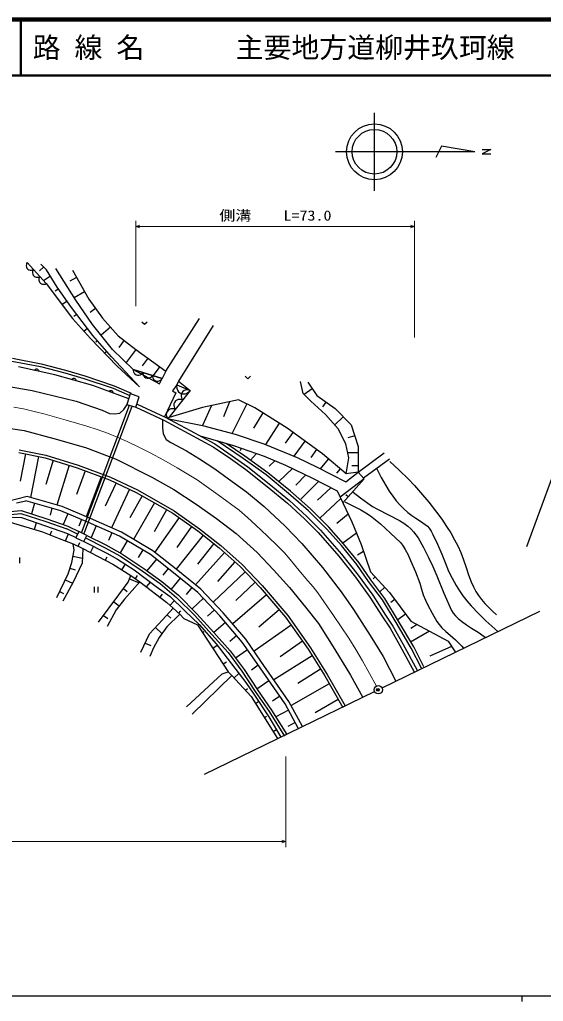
# Model space of a CAD drawing. Units: millimetres, scale not verified. Extents: x 40000 to 680000, y 20000 to 380000.
# Drawn here: x 178032 to 271877, y 204000 to 380000 of the extents above; entities that cross this region are included whole.
import ezdxf
from ezdxf.enums import TextEntityAlignment as Align

# ---------------------------------------------------------------- set-up
doc = ezdxf.new("R2010")
doc.units = ezdxf.units.MM
doc.header["$LTSCALE"] = 1000
doc.header["$PDMODE"] = 32
doc.header["$PDSIZE"] = 500
doc.linetypes.add('CHAIN', pattern=[18.5, 12, -1.5, 3.5, -1.5])
for name, color, linetype, lineweight in [('M-BGD', 7, 'Continuous', 25), ('M-BMK', 2, 'CHAIN', 13), ('M-BMK-OTRS', 5, 'Continuous', 25), ('M-BMK-SRVR', 3, 'Continuous', 25), ('M-STR-HTXT', 7, 'Continuous', 13), ('M-TTL', 2, 'Continuous', 140), ('M-TTL-BAND', 7, 'Continuous', 25), ('M-TTL-LINE', 7, 'Continuous', 50)]:
    doc.layers.add(name, color=color, linetype=linetype, lineweight=lineweight)
doc.layers.add('M-OTRS', color=6, linetype='Continuous')
doc.layers.add('M-TTL-TXT', color=7, linetype='Continuous')
doc.styles.add('ＭＳ ゴシック', font='')
doc.styles.get('ＭＳ ゴシック').set_extended_font_data('MS Gothic')

msp = doc.modelspace()

# ---------------------------------------------------------------- linework, layer by layer
at = {"layer": 'M-BGD'}
for p, q in [((179390, 336466), (182782, 332666)), ((182822, 335118), (181801, 336180)), ((182312, 335649), (181604, 334968)), ((184743, 332053), (182822, 335118)), ((188086, 329714), (184505, 335364)), ((187481, 335061), (190407, 329916)), ((183572, 334001), (182332, 333170)), ((182782, 332666), (187480, 326415)), ((188213, 333775), (187022, 333098)), ((185070, 331767), (184426, 331336)), ((187317, 328417), (184743, 332053)), ((189676, 331202), (187814, 330143)), ((186568, 329534), (185616, 328895)), ((191113, 325375), (188086, 329714)), ((190407, 329916), (192879, 326485)), ((191158, 323350), (187317, 328417)), ((191643, 328200), (190645, 327481)), ((187480, 326415), (190708, 322819)), ((188277, 327150), (187761, 326759)), ((192879, 326485), (195704, 323307)), ((204230, 317001), (210280, 326395)), ((190198, 324617), (189541, 324119)), ((194645, 320835), (191113, 325375)), ((194292, 324896), (192633, 323422)), ((212706, 325182), (206513, 315158)), ((190708, 322819), (195448, 317957)), ((194468, 319550), (191158, 323350)), ((191985, 322400), (191703, 322155)), ((195704, 323307), (198832, 320885)), ((196770, 322519), (195805, 321215)), ((193640, 320500), (193277, 320184)), ((198378, 317304), (194645, 320835)), ((198901, 320942), (197102, 318510)), ((198832, 320885), (204230, 317001)), ((176655, 318799), (181777, 317795)), ((176737, 319293), (181888, 318283)), ((199534, 314157), (194468, 319550)), ((201033, 319366), (199991, 317957)), ((184337, 316350), (177842, 317728)), ((181777, 317795), (186143, 316664)), ((181888, 318283), (186275, 317146)), ((186275, 317146), (189684, 316168)), ((195448, 317957), (199534, 314157)), ((203574, 315689), (198378, 317304)), ((198378, 317304), (203089, 314729)), ((198378, 317304), (203574, 315689)), ((203164, 317789), (201978, 316185)), ((204230, 317001), (203574, 315689)), ((191160, 314382), (184337, 316350)), ((186143, 316664), (189534, 315691)), ((189534, 315691), (194780, 313902)), ((189684, 316168), (194961, 314369)), ((203089, 314729), (203574, 315689)), ((206513, 315158), (206184, 314522)), ((206513, 315158), (208562, 313495)), ((228852, 312958), (228357, 315123)), ((175822, 314314), (180262, 313531)), ((180262, 313531), (188157, 311572)), ((197590, 312020), (191160, 314382)), ((194780, 313902), (197770, 312594)), ((194961, 314369), (197991, 313043)), ((208562, 313495), (204603, 308427)), ((206184, 314522), (205441, 313481)), ((205441, 313481), (206022, 313116)), ((206184, 314522), (208562, 313495)), ((230460, 313793), (228998, 312819)), ((229656, 315000), (231264, 312587)), ((188157, 311572), (192843, 309996)), ((197925, 313072), (197263, 311025)), ((199449, 312384), (197867, 312895)), ((198845, 310514), (199449, 312384)), ((206022, 313116), (203967, 308765)), ((217231, 311854), (210794, 310466)), ((220203, 310389), (217231, 311854)), ((230213, 311597), (228852, 312958)), ((232811, 309185), (230213, 311597)), ((231264, 312587), (234543, 310298)), ((189105, 288001), (197715, 310879)), ((189557, 287784), (198192, 310725)), ((192843, 309996), (194161, 309419)), ((195957, 309469), (196714, 310078)), ((196714, 310078), (197299, 311013)), ((197263, 311025), (198845, 310514)), ((198845, 310514), (203854, 308216)), ((199095, 311060), (204123, 308753)), ((210794, 310466), (204812, 308695)), ((212403, 310813), (210775, 307267)), ((215622, 311507), (214586, 308763)), ((218717, 311121), (216113, 305837)), ((225946, 306766), (220203, 310389)), ((232903, 311443), (232313, 310597)), ((234543, 310298), (237450, 307329)), ((194161, 309419), (195116, 309320)), ((195116, 309320), (195957, 309469)), ((203656, 308308), (203648, 306848)), ((203854, 308216), (208290, 305808)), ((204123, 308753), (208576, 306336)), ((204751, 308413), (210775, 307267)), ((221639, 309483), (219929, 306772)), ((235099, 306649), (232811, 309185)), ((235996, 308814), (234483, 307332)), ((174294, 307022), (178867, 306341)), ((178867, 306341), (184171, 304930)), ((203648, 306848), (203764, 305733)), ((208576, 306336), (213007, 303945)), ((210775, 307267), (216673, 305687)), ((224511, 307672), (222081, 303820)), ((232306, 302141), (225946, 306766)), ((236460, 303927), (235099, 306649)), ((237450, 307329), (238687, 303494)), ((184171, 304930), (189816, 303275)), ((203764, 305733), (204300, 304719)), ((204300, 304719), (205140, 304184)), ((208290, 305808), (212695, 303432)), ((210379, 305363), (216341, 303632)), ((216673, 305687), (221760, 303952)), ((227006, 305995), (225594, 304053)), ((238069, 305411), (236854, 305020)), ((177969, 302862), (182713, 301923)), ((189816, 303275), (195316, 301183)), ((205140, 304184), (207942, 302720)), ((207942, 302720), (210289, 301277)), ((212695, 303432), (215800, 301309)), ((213007, 303945), (216142, 301802)), ((218115, 301351), (213448, 304472)), ((218402, 301760), (215037, 304011)), ((216341, 303632), (221822, 301731)), ((217711, 303157), (217553, 302702)), ((221760, 303952), (227735, 301486)), ((229126, 304453), (227145, 301729)), ((231246, 302912), (230229, 301513)), ((237017, 301452), (236460, 303927)), ((238687, 303494), (238666, 298865)), ((177882, 302370), (182591, 301438)), ((179059, 302137), (178096, 297271)), ((181414, 301671), (179965, 294348)), ((182591, 301438), (188356, 299671)), ((184032, 300996), (182710, 296683)), ((182713, 301923), (188518, 300144)), ((195316, 301183), (201738, 297971)), ((210289, 301277), (212998, 299495)), ((215800, 301309), (218557, 299376)), ((216142, 301802), (218916, 299857)), ((222180, 298372), (218115, 301351)), ((222486, 298768), (218402, 301760)), ((220452, 302206), (219392, 301044)), ((221822, 301731), (225688, 300115)), ((227735, 301486), (231319, 299790)), ((233366, 301245), (231839, 299439)), ((236546, 298556), (232306, 302141)), ((236546, 298556), (237017, 301452)), ((238682, 302336), (236816, 302345)), ((238666, 298865), (243352, 302367)), ((244306, 301174), (239635, 297794)), ((186915, 300112), (184725, 292968)), ((188356, 299671), (194106, 297509)), ((188518, 300144), (194300, 297970)), ((212998, 299495), (215458, 297656)), ((218557, 299376), (222397, 296316)), ((218916, 299857), (222774, 296783)), ((223755, 300923), (222735, 299948)), ((226898, 299537), (224489, 297208)), ((225688, 300115), (230527, 297802)), ((231319, 299790), (236469, 297130)), ((235486, 299452), (234832, 298679)), ((238671, 300022), (237540, 300027)), ((242058, 299452), (242814, 297945)), ((189794, 299130), (188201, 294896)), ((192668, 298049), (189972, 290880)), ((194106, 297509), (198913, 295252)), ((194300, 297970), (199143, 295696)), ((201738, 297971), (205680, 295781)), ((215458, 297656), (218711, 295365)), ((226236, 295072), (222180, 298372)), ((226558, 295454), (222486, 298768)), ((229317, 298380), (227503, 296550)), ((230527, 297802), (234931, 295552)), ((239739, 297679), (235463, 294410)), ((235949, 293368), (239739, 297679)), ((236469, 297130), (238666, 298865)), ((238666, 298865), (236546, 298556)), ((238666, 298865), (239739, 297679)), ((242814, 297945), (243625, 296464)), ((195307, 296944), (193346, 292766)), ((197711, 295816), (194468, 288906)), ((199143, 295696), (205739, 291940)), ((205680, 295781), (209670, 293153)), ((222397, 296316), (226009, 293338)), ((222774, 296783), (226405, 293789)), ((231628, 297239), (228434, 294029)), ((233830, 296115), (231394, 293865)), ((243625, 296464), (244226, 295494)), ((179352, 294526), (175457, 293503)), ((185662, 292697), (179352, 294526)), ((200006, 294630), (197775, 290712)), ((198913, 295252), (205470, 291518)), ((218711, 295365), (221823, 292736)), ((229816, 291935), (226236, 295072)), ((230159, 292300), (226558, 295454)), ((235581, 294158), (231796, 290650)), ((234931, 295552), (237530, 289975)), ((236896, 294446), (236510, 294786)), ((244226, 295494), (244884, 294548)), ((244884, 294548), (245524, 293728)), ((177466, 293367), (179129, 293757)), ((185395, 291942), (179129, 293757)), ((180695, 293303), (180140, 291387)), ((183828, 292396), (183477, 291185)), ((190703, 290572), (185662, 292697)), ((202192, 293385), (198456, 286826)), ((209670, 293153), (213320, 290574)), ((221823, 292736), (225582, 289172)), ((226009, 293338), (229051, 290486)), ((226405, 293789), (229467, 290919)), ((233421, 289014), (230159, 292300)), ((245524, 293728), (246209, 292948)), ((246209, 292948), (246876, 292276)), ((246876, 292276), (247586, 291646)), ((175055, 290877), (178372, 290763)), ((175082, 291674), (178321, 291974)), ((175128, 291176), (178265, 291467)), ((178265, 291467), (182720, 290031)), ((178321, 291974), (182879, 290505)), ((178372, 290763), (182641, 289276)), ((182879, 290505), (186657, 289185)), ((190386, 289837), (185395, 291942)), ((186642, 291416), (185825, 289476)), ((196288, 288101), (190703, 290572)), ((204377, 292140), (202126, 288187)), ((206599, 290720), (202233, 284541)), ((205470, 291518), (209986, 288327)), ((205739, 291940), (210285, 288728)), ((213320, 290574), (216823, 287850)), ((229051, 290486), (231522, 288046)), ((229467, 290919), (231958, 288459)), ((233057, 288671), (229816, 291935)), ((236880, 291370), (234846, 289645)), ((247586, 291646), (248284, 291105)), ((248284, 291105), (249022, 290610)), ((249022, 290610), (249890, 290085)), ((176330, 289884), (182145, 288179)), ((180691, 288605), (181051, 289833)), ((182641, 289276), (186606, 287904)), ((182720, 290031), (186465, 288723)), ((188421, 287775), (186465, 288723)), ((186657, 289185), (188637, 288226)), ((189138, 290363), (188638, 289177)), ((195922, 287388), (190386, 289837)), ((191770, 289225), (190844, 287132)), ((208857, 289125), (206182, 285339)), ((210285, 288728), (214091, 285713)), ((225582, 289172), (228608, 286089)), ((235687, 285725), (233057, 288671)), ((236068, 286049), (233421, 289014)), ((237530, 289975), (239209, 285897)), ((249890, 290085), (250718, 289513)), ((250718, 289513), (251089, 289179)), ((251089, 289179), (251417, 288803)), ((251417, 288803), (251772, 288278)), ((182145, 288179), (185119, 287009)), ((183515, 287636), (183795, 288343)), ((185119, 287009), (187626, 286007)), ((186256, 286550), (186762, 287827)), ((186606, 287904), (188113, 287133)), ((188637, 288226), (188111, 287129)), ((188111, 287129), (189551, 286440)), ((190076, 287536), (188637, 288226)), ((189551, 286440), (190076, 287536)), ((189860, 287085), (193231, 285384)), ((190076, 287536), (193465, 285826)), ((194538, 288000), (193932, 286631)), ((201467, 284129), (195922, 287388)), ((201922, 284790), (196288, 288101)), ((210932, 287578), (206089, 281465)), ((209986, 288327), (213769, 285330)), ((216823, 287850), (220570, 284443)), ((231522, 288046), (235252, 283809)), ((231958, 288459), (235713, 284194)), ((238369, 287936), (235942, 286137)), ((251772, 288278), (252081, 287711)), ((252081, 287711), (252926, 285949)), ((187626, 286007), (189364, 285205)), ((187793, 284904), (187626, 286007)), ((188495, 285606), (188801, 286269)), ((189364, 285205), (189264, 282564)), ((189364, 285205), (194718, 282352)), ((189551, 286440), (193661, 284347)), ((190702, 284491), (191259, 285536)), ((193231, 285384), (196077, 283810)), ((193465, 285826), (196338, 284237)), ((197308, 286573), (196031, 284399)), ((212823, 286079), (209911, 282403)), ((213769, 285330), (217548, 281971)), ((214091, 285713), (217896, 282330)), ((228608, 286089), (232285, 281792)), ((238443, 282329), (235687, 285725)), ((238843, 282630), (236068, 286049)), ((239209, 285897), (240920, 281017)), ((252926, 285949), (253702, 284191)), ((178049, 282561), (178049, 283561)), ((187359, 282698), (187793, 284904)), ((187576, 283801), (189298, 283462)), ((193379, 283065), (193716, 283697)), ((193661, 284347), (195577, 283252)), ((196077, 283810), (199983, 281186)), ((196338, 284237), (200267, 281598)), ((200081, 284944), (199267, 283558)), ((205573, 280854), (201467, 284129)), ((206073, 281478), (201922, 284790)), ((214714, 284490), (209549, 278680)), ((220570, 284443), (223539, 281377)), ((235252, 283809), (238230, 280039)), ((235713, 284194), (238709, 280401)), ((239637, 284677), (238573, 284000)), ((253702, 284191), (254264, 282660)), ((186723, 280659), (187359, 282698)), ((187041, 281678), (187979, 281386)), ((189264, 282564), (187626, 279155)), ((194718, 282352), (197967, 280335)), ((195577, 283252), (198558, 281366)), ((196343, 281343), (196977, 282366)), ((202529, 283278), (200851, 281185)), ((216603, 282811), (213482, 279299)), ((217548, 281971), (221132, 278190)), ((217896, 282330), (221504, 278525)), ((232285, 281792), (235676, 277436)), ((240566, 279287), (238443, 282329)), ((240972, 279580), (238843, 282630)), ((254264, 282660), (254883, 281146)), ((184685, 276381), (186723, 280659)), ((197482, 279139), (197967, 280335)), ((197967, 280335), (199574, 279214)), ((198558, 281366), (202518, 278354)), ((198771, 279774), (199162, 280335)), ((199983, 281186), (203230, 278893)), ((200267, 281598), (203535, 279289)), ((204652, 281576), (203708, 280397)), ((206776, 279874), (205192, 277898)), ((209961, 277321), (205573, 280854)), ((210505, 277909), (206073, 281478)), ((218444, 281026), (212700, 275580)), ((223539, 281377), (226410, 278214)), ((238230, 280039), (240797, 276490)), ((238709, 280401), (241293, 276828)), ((240920, 281017), (244301, 277310)), ((241765, 280090), (241371, 279731)), ((254883, 281146), (255539, 279857)), ((255539, 279857), (256255, 278584)), ((187626, 279155), (185788, 275746)), ((186214, 279590), (187524, 278965)), ((191365, 278308), (191365, 277308)), ((192132, 277308), (192132, 278308)), ((195801, 276861), (197482, 279139)), ((199574, 279214), (196810, 276076)), ((197725, 279737), (199426, 279046)), ((199574, 279214), (204392, 275516)), ((200778, 278290), (201451, 279166)), ((202518, 278354), (204982, 276560)), ((203230, 278893), (206166, 276427)), ((203535, 279289), (206504, 276796)), ((208899, 278172), (207892, 276915)), ((220236, 279135), (216786, 275864)), ((221132, 278190), (225677, 272881)), ((221504, 278525), (226073, 273187)), ((226410, 278214), (229232, 274661)), ((243038, 275960), (240566, 279287)), ((243453, 276240), (240972, 279580)), ((243456, 278237), (242585, 277443)), ((256255, 278584), (256838, 277616)), ((185194, 277451), (185916, 277106)), ((192178, 271968), (195801, 276861)), ((196641, 278000), (197319, 277500)), ((203188, 276441), (203609, 276990)), ((204982, 276560), (207659, 274042)), ((206166, 276427), (209433, 273153)), ((206504, 276796), (209797, 273497)), ((213913, 273125), (209961, 277321)), ((214509, 273659), (210505, 277909)), ((222269, 276863), (216206, 271672)), ((235676, 277436), (237883, 274268)), ((240797, 276490), (243078, 272918)), ((241293, 276828), (243581, 273246)), ((244301, 277310), (248135, 272145)), ((256838, 277616), (257477, 276675)), ((257477, 276675), (258180, 275782)), ((194895, 275637), (195888, 274902)), ((196810, 276076), (195315, 274171)), ((204392, 275516), (205513, 274470)), ((204952, 274993), (205714, 275809)), ((210949, 276272), (208927, 274368)), ((229232, 274661), (231568, 271742)), ((245509, 271905), (243038, 275960)), ((245938, 272162), (243453, 276240)), ((245260, 276019), (244569, 275506)), ((258180, 275782), (258931, 274927)), ((258931, 274927), (260235, 273560)), ((193084, 273191), (193810, 272653)), ((195315, 274171), (193709, 271221)), ((203608, 272428), (205513, 274470)), ((206708, 273387), (204430, 271121)), ((204458, 273325), (205139, 272697)), ((205513, 274470), (206708, 273387)), ((206468, 273543), (206905, 273992)), ((206708, 273387), (207424, 272615)), ((207659, 274042), (210184, 271547)), ((209433, 273153), (212454, 269774)), ((209797, 273497), (212826, 270108)), ((212925, 274174), (211710, 273029)), ((217927, 268425), (213913, 273125)), ((218561, 268915), (214509, 273659)), ((224541, 274208), (220902, 271092)), ((225677, 272881), (229709, 267129)), ((226073, 273187), (230126, 267405)), ((237883, 274268), (240853, 269576)), ((243078, 272918), (244400, 270922)), ((243581, 273246), (244913, 271234)), ((247177, 273436), (245789, 272406)), ((260235, 273560), (261580, 272238)), ((201292, 269888), (203608, 272428)), ((204430, 271121), (203047, 269216)), ((207424, 272615), (209889, 271532)), ((209889, 271532), (215417, 263106)), ((210184, 271547), (213275, 268080)), ((214916, 271950), (212801, 270143)), ((226685, 271443), (220042, 266787)), ((231568, 271742), (234536, 267071)), ((244913, 271234), (246668, 268076)), ((248203, 267342), (245509, 271905)), ((248641, 267582), (245938, 272162)), ((248135, 272145), (254812, 268574)), ((249248, 271550), (248144, 270868)), ((261580, 272238), (262647, 271262)), ((262647, 271262), (263745, 270309)), ((199760, 266601), (201292, 269888)), ((202347, 271034), (203557, 269919)), ((210810, 270127), (211052, 270286)), ((212454, 269774), (215379, 266517)), ((212826, 270108), (215765, 266835)), ((216923, 269600), (215688, 268544)), ((240853, 269576), (243172, 265814)), ((244400, 270922), (246143, 267785)), ((251474, 270359), (248080, 268423)), ((200526, 268245), (201517, 267783)), ((203047, 269216), (202002, 267386)), ((212653, 267319), (213451, 267843)), ((213275, 268080), (218537, 261159)), ((220621, 264555), (217927, 268425)), ((221279, 265010), (218561, 268915)), ((228701, 268567), (224706, 265767)), ((246143, 267785), (248741, 263096)), ((246668, 268076), (249266, 263387)), ((250486, 263956), (248641, 267582)), ((255430, 267623), (251554, 265914)), ((254812, 268574), (256048, 266673)), ((202002, 267386), (201367, 265854)), ((215379, 266517), (217868, 263219)), ((215765, 266835), (218278, 263506)), ((218885, 267038), (216733, 265553)), ((230459, 265930), (223598, 261635)), ((229709, 267129), (232711, 262332)), ((230126, 267405), (233140, 262589)), ((234536, 267071), (237309, 262496)), ((243172, 265814), (245432, 261376)), ((250040, 263730), (248203, 267342)), ((214496, 264510), (215075, 264890)), ((220799, 264264), (219550, 263402)), ((225587, 257328), (220621, 264555)), ((226271, 257746), (221279, 265010)), ((207909, 256831), (214297, 262695)), ((216052, 262396), (208955, 255486)), ((214297, 262695), (215417, 263106)), ((215417, 263106), (216052, 262396)), ((216052, 262396), (219526, 258661)), ((216444, 261995), (217251, 262740)), ((217868, 263219), (220231, 259570)), ((218278, 263506), (220647, 259847)), ((231960, 263531), (227905, 260993)), ((232711, 262332), (235918, 256707)), ((233140, 262589), (236353, 256955)), ((237309, 262496), (239548, 258457)), ((218537, 261159), (219967, 259091)), ((222714, 261490), (220551, 259996)), ((233513, 260926), (226662, 257020)), ((218499, 259772), (218840, 260088)), ((219967, 259091), (222674, 254984)), ((220231, 259570), (222718, 255944)), ((220647, 259847), (223136, 256219)), ((219526, 258661), (224263, 251116)), ((220315, 257403), (220856, 257743)), ((224629, 258715), (223324, 257814)), ((227988, 252869), (225587, 257328)), ((228692, 253248), (226271, 257746)), ((235116, 258113), (230965, 255746)), ((222718, 255944), (225472, 251570)), ((223136, 256219), (225895, 251836)), ((226187, 256213), (223911, 254988)), ((221894, 254888), (222252, 255113)), ((222674, 254984), (224853, 251380)), ((227388, 253984), (226113, 253297)), ((223473, 252373), (224038, 252728))]:
    msp.add_line(p, q, dxfattribs=at)
for points in [[(179390, 336466), (179287, 336289), (179231, 336102), (179202, 335855), (179250, 335647), (179336, 335456), (179511, 335260), (179691, 335153), (179892, 335082), (180141, 335083), (180330, 335120), (180521, 335200)], [(180521, 335200), (180417, 335022), (180362, 334836), (180333, 334588), (180381, 334381), (180466, 334190), (180641, 333993), (180822, 333887), (181022, 333815), (181272, 333816), (181460, 333854), (181651, 333933)], [(181651, 333933), (181548, 333755), (181492, 333569), (181463, 333321), (181511, 333114), (181597, 332923), (181772, 332727), (181952, 332620), (182153, 332549), (182402, 332549), (182591, 332587), (182782, 332666)], [(199905, 325852), (200405, 325379), (200905, 325852)], [(180698, 317122), (180748, 317205), (180812, 317271), (180904, 317342), (181000, 317370), (181098, 317378), (181219, 317353), (181305, 317306), (181381, 317240), (181440, 317138), (181470, 317052), (181481, 316956)], [(198378, 317304), (198381, 317084), (198432, 316883), (198542, 316640), (198700, 316477), (198884, 316349), (199152, 316265), (199376, 316267), (199599, 316312), (199827, 316450), (199979, 316588), (200110, 316765)], [(187364, 315477), (187420, 315556), (187488, 315618), (187586, 315681), (187683, 315703), (187782, 315704), (187901, 315669), (187983, 315616), (188054, 315546), (188105, 315440), (188130, 315352), (188133, 315255)], [(200110, 316765), (200113, 316546), (200164, 316345), (200274, 316102), (200432, 315939), (200616, 315811), (200884, 315727), (201108, 315729), (201331, 315774), (201559, 315912), (201711, 316050), (201842, 316227)], [(201842, 316227), (201845, 316008), (201896, 315807), (202006, 315564), (202164, 315401), (202348, 315273), (202616, 315189), (202840, 315191), (203063, 315236), (203291, 315374), (203443, 315512), (203574, 315689)], [(218418, 316072), (218918, 315599), (219418, 316072)], [(193999, 313338), (194061, 313414), (194133, 313470), (194235, 313527), (194334, 313542), (194432, 313535), (194548, 313493), (194627, 313434), (194693, 313359), (194736, 313249), (194754, 313159), (194750, 313063)], [(206184, 314522), (206155, 314210), (206198, 313916), (206316, 313555), (206516, 313299), (206757, 313089), (207126, 312930), (207444, 312898), (207767, 312928), (208112, 313090), (208349, 313262), (208562, 313495)], [(208562, 313495), (208319, 313583), (208075, 313611), (207760, 313591), (207514, 313484), (207295, 313335), (207091, 313074), (206999, 312826), (206955, 312561), (207012, 312251), (207101, 312025), (207243, 311805)], [(207243, 311805), (206999, 311894), (206755, 311921), (206440, 311902), (206194, 311795), (205975, 311646), (205771, 311384), (205679, 311136), (205635, 310871), (205692, 310561), (205781, 310335), (205923, 310116)], [(205923, 310116), (205679, 310205), (205435, 310232), (205120, 310212), (204874, 310106), (204655, 309957), (204451, 309695), (204359, 309447), (204315, 309182), (204372, 308872), (204461, 308646), (204603, 308427)], [(244357, 300757), (246023, 299232), (247647, 297663), (248788, 296461), (249886, 295218), (251327, 293491), (252719, 291728), (253657, 290459), (254548, 289154), (255286, 287975), (255977, 286757), (256550, 285636), (257068, 284489), (257576, 283156), (258029, 281793), (258462, 280493), (258954, 279204), (259351, 278331), (259806, 277477), (260266, 276742), (260775, 276042), (261380, 275328), (262037, 274646), (262754, 273965), (263496, 273292)], [(237819, 295277), (239100, 294258), (240420, 293285), (241270, 292729), (242161, 292220), (244129, 291240), (246081, 290200), (246848, 289710), (247583, 289169), (248124, 288705), (248630, 288192), (249055, 287664), (249432, 287101), (250399, 285357), (251315, 283582), (252079, 281946), (252793, 280277), (254064, 277186), (255405, 274088), (255740, 273586), (256126, 273119), (256630, 272617), (257185, 272150), (258094, 271498), (259029, 270901), (260177, 270180), (261298, 269404), (261403, 269328), (261508, 269253)], [(236279, 293549), (237737, 292865), (239165, 292128), (240059, 291600), (240930, 291014), (241815, 290343), (242669, 289620), (244506, 287928), (246309, 286186), (246737, 285613), (247124, 284995), (247628, 284033), (248079, 283043), (248941, 281012), (249747, 278956), (250015, 277899), (250340, 276862), (250734, 275947), (251185, 275052), (251969, 273571), (252807, 272119), (253218, 271534), (253676, 270989), (254392, 270299), (255162, 269642), (256105, 268802), (257005, 267922), (257265, 267659), (257531, 267388)]]:
    msp.add_lwpolyline(points, dxfattribs=at)
at = {"layer": 'M-BMK'}
for p, q in [((177010, 310554), (178698, 310238)), ((178698, 310238), (180662, 309774)), ((180662, 309774), (182623, 309249)), ((182623, 309249), (186352, 308223)), ((186352, 308223), (190063, 307140)), ((190063, 307140), (191914, 306531)), ((191914, 306531), (193746, 305866)), ((193746, 305866), (195537, 305149)), ((195537, 305149), (197313, 304373)), ((197313, 304373), (199388, 303382)), ((199388, 303382), (201445, 302334)), ((201445, 302334), (203863, 301029)), ((203863, 301029), (206253, 299672)), ((206253, 299672), (208054, 298596)), ((208054, 298596), (209822, 297470)), ((209822, 297470), (213604, 294787)), ((213604, 294787), (217351, 292054)), ((217351, 292054), (218882, 290740)), ((218882, 290740), (220381, 289372)), ((220381, 289372), (222407, 287459)), ((222407, 287459), (224399, 285495)), ((224399, 285495), (225464, 284384)), ((225464, 284384), (226490, 283226)), ((226490, 283226), (228070, 281291)), ((228070, 281291), (229703, 279385)), ((229703, 279385), (230617, 278326)), ((230617, 278326), (231484, 277229)), ((231484, 277229), (234285, 273174)), ((234285, 273174), (237035, 269088)), ((237035, 269088), (238283, 267077)), ((238283, 267077), (239485, 265027)), ((239485, 265027), (240730, 262791)), ((240730, 262791), (241951, 260530))]:
    msp.add_line(p, q, dxfattribs=at)
at = {"layer": 'M-BMK-OTRS'}
for p, q in [((268934, 285532), (279180, 313608)), ((242980, 260197), (271266, 273965)), ((211174, 244716), (241631, 259540))]:
    msp.add_line(p, q, dxfattribs=at)
at = {"layer": 'M-BMK-SRVR'}
for p, q in [((241614, 349309), (241614, 363309)), ((253614, 357309), (252614, 355309)), ((259614, 356309), (253614, 357309)), ((259614, 356309), (234614, 356309)), ((262458, 356745), (260911, 355945)), ((260911, 355945), (262460, 355953)), ((260915, 356745), (262458, 356745))]:
    msp.add_line(p, q, dxfattribs=at)
for centre, radius in [((241614, 356309), 5000), ((241614, 356309), 4000), ((242305, 259868), 746)]:
    msp.add_circle(centre, radius, dxfattribs=at)
at = {"layer": 'M-OTRS'}
msp.add_point((242221, 259833), dxfattribs=at)
at = {"layer": 'M-STR-HTXT'}
for p, q in [((198839, 328646), (198839, 343918)), ((248794, 343918), (248794, 323038)), ((198839, 342918), (248794, 342918)), ((225744, 231663), (225744, 247886)), ((89091, 232663), (225744, 232663))]:
    msp.add_line(p, q, dxfattribs=at)
for points in [[(199589, 342703), (198839, 342918), (199589, 343132)], [(248044, 343134), (248794, 342918), (248044, 342705)], [(224994, 232878), (225744, 232663), (224994, 232449)]]:
    msp.add_lwpolyline(points, dxfattribs=at)
at = {"layer": 'M-TTL'}
msp.add_line((680000, 380000), (40000, 380000), dxfattribs=at)
at = {"layer": 'M-TTL-BAND'}
for p, q in [((40000, 205000), (579000, 205000)), ((268000, 205000), (268000, 204000))]:
    msp.add_line(p, q, dxfattribs=at)
at = {"layer": 'M-TTL-LINE'}
for p, q in [((178250, 380000), (178250, 370000)), ((40000, 370000), (680000, 370000))]:
    msp.add_line(p, q, dxfattribs=at)

# ---------------------------------------------------------------- texts
at = {"layer": 'M-STR-HTXT', "style": 'ＭＳ ゴシック', "width": 1.15}
msp.add_text('側溝\u3000\u3000L=73.0', height=1833, dxfattribs=at).set_placement((213806, 343418), align=Align.BOTTOM_LEFT)
at = {"layer": 'M-TTL-TXT', "style": 'ＭＳ ゴシック'}
for s, p in [('路 線 名', (180380, 375000)), ('主要地方道柳井玖珂線', (216734, 375000))]:
    msp.add_text(s, height=3666, dxfattribs=at).set_placement(p, align=Align.MIDDLE_LEFT)

doc.saveas('drawing.dxf')
